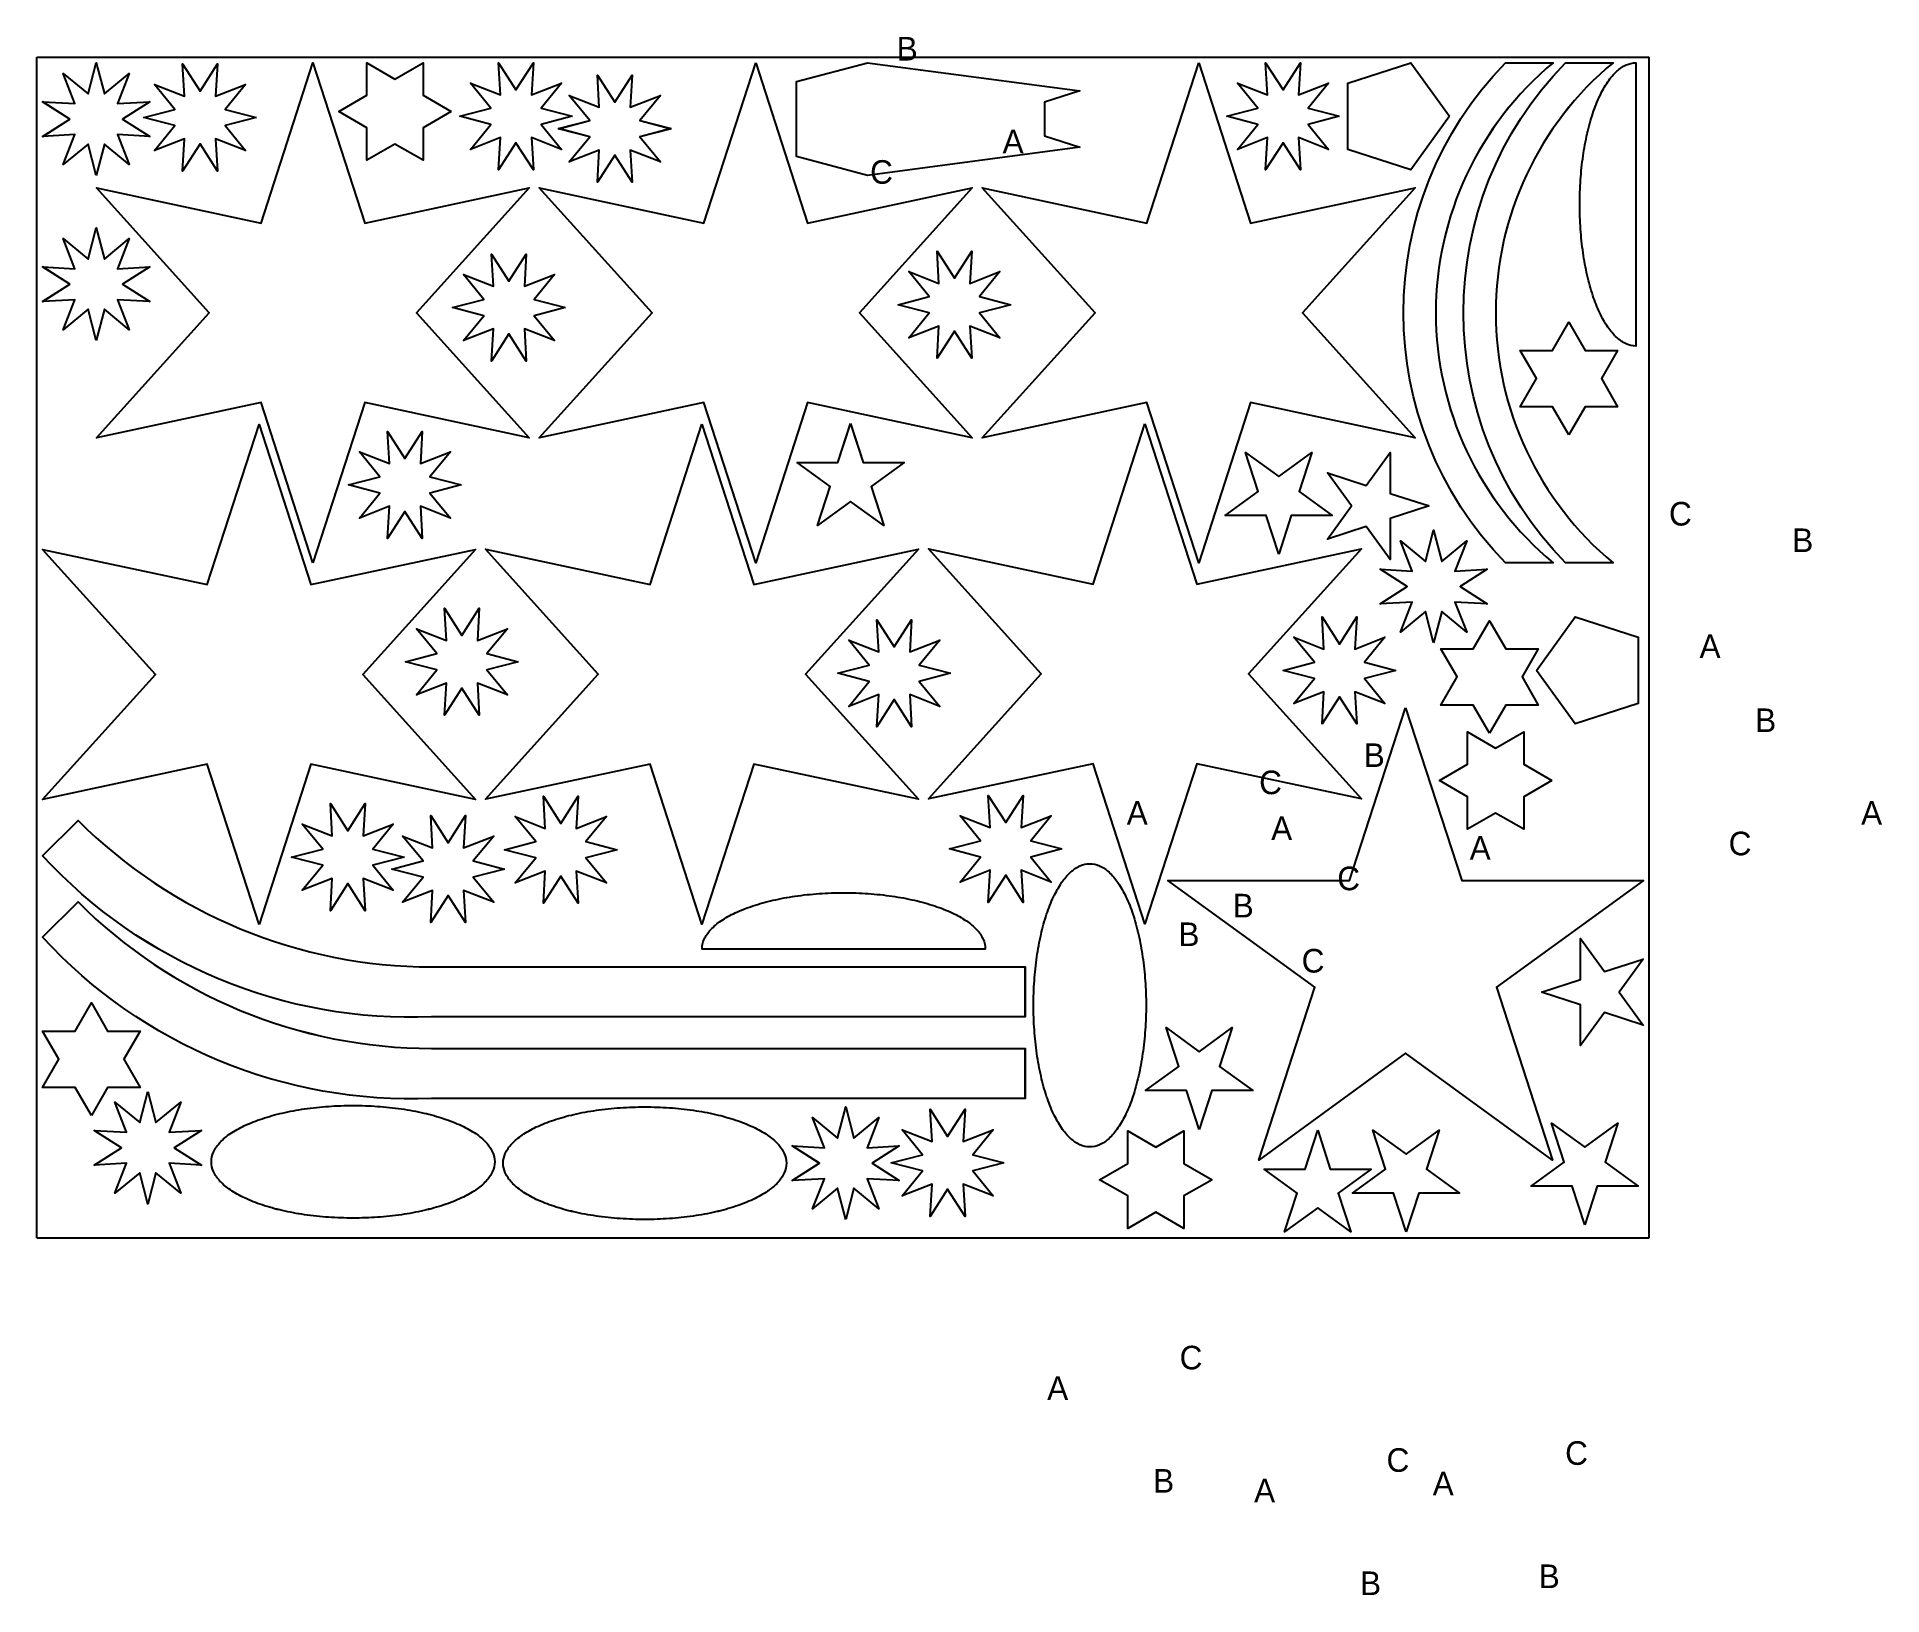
# Model space of a CAD drawing. Extents: x 0 to 3204, y -621 to 2085.
import ezdxf

# ---------------------------------------------------------------- set-up
doc = ezdxf.new("R2010")
doc.units = 0
doc.header["$LTSCALE"] = 41
doc.styles.get("Standard").update_dxf_attribs({"font": 'txt', "height": 1})

msp = doc.modelspace()

# ---------------------------------------------------------------- linework, layer by layer
at = {"layer": 'BORDER_D0_T132.1_RK1_A0_W0_EM1'}
for points in [[(102.96, 1844.52), (88.8, 1898.7), (45.51, 1863.19), (65.9, 1915.34), (10, 1912.06), (57.16, 1942.26), (10, 1972.46), (65.9, 1969.18), (45.51, 2021.33), (88.8, 1985.82), (102.96, 2040), (117.11, 1985.82), (160.41, 2021.33), (140.01, 1969.18), (195.91, 1972.46), (148.76, 1942.26), (195.91, 1912.06), (140.01, 1915.34), (160.41, 1863.19), (117.11, 1898.7), (102.96, 1844.52)], [(479.19, 1171.8), (389.18, 1450), (103.25, 1388.85), (299.17, 1605.9), (103.25, 1822.95), (389.18, 1761.8), (479.19, 2040), (569.2, 1761.8), (855.13, 1822.95), (659.21, 1605.9), (855.13, 1388.85), (569.2, 1450), (479.19, 1171.8)], [(380.99, 1945), (326.81, 1930.85), (362.33, 1887.55), (310.17, 1907.95), (313.46, 1852.04), (283.25, 1899.2), (253.05, 1852.04), (256.33, 1907.95), (204.18, 1887.55), (239.7, 1930.85), (185.51, 1945), (239.7, 1959.15), (204.18, 2002.45), (256.33, 1982.05), (253.05, 2037.96), (283.25, 1990.8), (313.46, 2037.96), (310.17, 1982.05), (362.33, 2002.45), (326.81, 1959.15), (380.99, 1945)], [(719.53, 1955.35), (670.66, 1927.14), (670.66, 1870.71), (621.79, 1898.93), (572.92, 1870.71), (572.92, 1927.14), (524.05, 1955.35), (572.92, 1983.57), (572.92, 2040), (621.79, 2011.79), (670.66, 2040), (670.66, 1983.57), (719.53, 1955.35)], [(929.72, 1947.04), (875.53, 1932.89), (911.05, 1889.59), (858.9, 1909.99), (862.18, 1854.09), (831.98, 1901.24), (801.77, 1854.09), (805.06, 1909.99), (752.9, 1889.59), (788.42, 1932.89), (734.24, 1947.04), (788.42, 1961.2), (752.9, 2004.49), (805.06, 1984.1), (801.77, 2040), (831.98, 1992.84), (862.18, 2040), (858.9, 1984.1), (911.05, 2004.49), (875.53, 1961.2), (929.72, 1947.04)], [(1248.28, 2040), (1338.29, 1761.8), (1624.22, 1822.95), (1428.3, 1605.9), (1624.22, 1388.85), (1338.29, 1450), (1248.28, 1171.8), (1158.27, 1450), (872.34, 1388.85), (1068.26, 1605.9), (872.34, 1822.95), (1158.27, 1761.8), (1248.28, 2040)], [(1319.36, 1877.1), (1319.36, 2007.42), (1442.33, 2040), (1811.24, 1991.13), (1749.76, 1971.58), (1749.76, 1912.94), (1811.24, 1893.39), (1442.33, 1844.52), (1319.36, 1877.1)], [(2017.73, 2040), (2107.74, 1761.8), (2393.67, 1822.95), (2197.75, 1605.9), (2393.67, 1388.85), (2107.74, 1450), (2017.73, 1171.8), (1927.72, 1450), (1641.79, 1388.85), (1837.71, 1605.9), (1641.79, 1822.95), (1927.72, 1761.8), (2017.73, 2040)], [(2261.7, 1947.04), (2207.52, 1932.89), (2243.03, 1889.59), (2190.88, 1909.99), (2194.16, 1854.09), (2163.96, 1901.24), (2133.76, 1854.09), (2137.04, 1909.99), (2084.89, 1889.59), (2120.4, 1932.89), (2066.22, 1947.04), (2120.4, 1961.2), (2084.89, 2004.49), (2137.04, 1984.1), (2133.76, 2040), (2163.96, 1992.84), (2194.16, 2040), (2190.88, 1984.1), (2243.03, 2004.49), (2207.52, 1961.2), (2261.7, 1947.04)], [(2453.24, 1947.04), (2385.71, 1854.09), (2276.43, 1889.59), (2276.43, 2004.49), (2385.71, 2040), (2453.24, 1947.04)], [(1101.32, 1925.6), (1047.14, 1911.45), (1082.66, 1868.15), (1030.5, 1888.55), (1033.79, 1832.65), (1003.58, 1879.8), (973.38, 1832.65), (976.66, 1888.55), (924.51, 1868.15), (960.03, 1911.45), (905.84, 1925.6), (960.03, 1939.76), (924.51, 1983.05), (976.66, 1962.66), (973.38, 2018.56), (1003.58, 1971.4), (1033.79, 2018.56), (1030.5, 1962.66), (1082.66, 1983.05), (1047.14, 1939.76), (1101.32, 1925.6)], [(102.96, 1557.82), (88.8, 1612), (45.51, 1576.49), (65.9, 1628.64), (10, 1625.36), (57.16, 1655.56), (10, 1685.76), (65.9, 1682.48), (45.51, 1734.63), (88.8, 1699.12), (102.96, 1753.3), (117.11, 1699.12), (160.41, 1734.63), (140.01, 1682.48), (195.91, 1685.76), (148.76, 1655.56), (195.91, 1625.36), (140.01, 1628.64), (160.41, 1576.49), (117.11, 1612), (102.96, 1557.82)], [(917.44, 1615), (863.26, 1600.85), (898.77, 1557.55), (846.62, 1577.95), (849.9, 1522.04), (819.7, 1569.2), (789.49, 1522.04), (792.78, 1577.95), (740.62, 1557.55), (776.14, 1600.85), (721.96, 1615), (776.14, 1629.15), (740.62, 1672.45), (792.78, 1652.05), (789.49, 1707.96), (819.7, 1660.8), (849.9, 1707.96), (846.62, 1652.05), (898.77, 1672.45), (863.26, 1629.15), (917.44, 1615)], [(1691.06, 1620), (1636.88, 1605.85), (1672.39, 1562.55), (1620.24, 1582.95), (1623.52, 1527.04), (1593.32, 1574.2), (1563.12, 1527.04), (1566.4, 1582.95), (1514.25, 1562.55), (1549.76, 1605.85), (1495.58, 1620), (1549.76, 1634.15), (1514.25, 1677.45), (1566.4, 1657.05), (1563.12, 1712.96), (1593.32, 1665.8), (1623.52, 1712.96), (1620.24, 1657.05), (1672.39, 1677.45), (1636.88, 1634.15), (1691.06, 1620)], [(2660.44, 1393.94), (2632.23, 1442.81), (2575.8, 1442.81), (2604.01, 1491.69), (2575.8, 1540.56), (2632.23, 1540.56), (2660.44, 1589.43), (2688.66, 1540.56), (2745.09, 1540.56), (2716.87, 1491.69), (2745.09, 1442.81), (2688.66, 1442.81), (2660.44, 1393.94)], [(385.94, 544), (295.93, 822.2), (10, 761.05), (205.93, 978.1), (10, 1195.15), (295.93, 1134), (385.94, 1412.2), (475.95, 1134), (761.88, 1195.15), (565.96, 978.1), (761.88, 761.05), (475.95, 822.2), (385.94, 544)], [(1154.91, 1412.35), (1244.92, 1134.15), (1530.85, 1195.3), (1334.93, 978.25), (1530.85, 761.2), (1244.92, 822.35), (1154.91, 544.15), (1064.9, 822.35), (778.97, 761.2), (974.89, 978.25), (778.97, 1195.3), (1064.9, 1134.15), (1154.91, 1412.35)], [(1413.03, 1413.41), (1434.97, 1345.87), (1505.98, 1345.87), (1448.53, 1304.13), (1470.47, 1236.59), (1413.03, 1278.33), (1355.57, 1236.59), (1377.52, 1304.13), (1320.07, 1345.87), (1391.08, 1345.87), (1413.03, 1413.41)], [(1924.18, 1413.04), (2014.19, 1134.84), (2300.12, 1195.99), (2104.2, 978.94), (2300.12, 761.89), (2014.19, 823.04), (1924.18, 544.84), (1834.17, 823.04), (1548.24, 761.89), (1744.16, 978.94), (1548.24, 1195.99), (1834.17, 1134.84), (1924.18, 1413.04)], [(736.78, 1306.95), (682.59, 1292.8), (718.11, 1249.5), (665.96, 1269.9), (669.24, 1214), (639.03, 1261.15), (608.83, 1214), (612.11, 1269.9), (559.96, 1249.5), (595.48, 1292.8), (541.29, 1306.95), (595.48, 1321.1), (559.96, 1364.4), (612.11, 1344.01), (608.83, 1399.91), (639.03, 1352.75), (669.24, 1399.91), (665.96, 1344.01), (718.11, 1364.4), (682.59, 1321.1), (736.78, 1306.95)], [(2156.44, 1186.59), (2134.5, 1254.13), (2063.49, 1254.13), (2120.94, 1295.87), (2098.99, 1363.41), (2156.44, 1321.67), (2213.89, 1363.41), (2191.95, 1295.87), (2249.4, 1254.13), (2178.39, 1254.13), (2156.44, 1186.59)], [(2417.74, 1270.45), (2350.21, 1248.51), (2350.21, 1177.49), (2308.47, 1234.94), (2240.93, 1213), (2282.67, 1270.45), (2240.93, 1327.9), (2308.47, 1305.96), (2350.21, 1363.41), (2350.21, 1292.4), (2417.74, 1270.45)], [(2425.55, 1032.9), (2411.4, 1087.08), (2368.1, 1051.56), (2388.5, 1103.72), (2332.59, 1100.43), (2379.75, 1130.64), (2332.59, 1160.84), (2388.5, 1157.56), (2368.1, 1209.71), (2411.4, 1174.19), (2425.55, 1228.38), (2439.7, 1174.19), (2483, 1209.71), (2462.6, 1157.56), (2518.5, 1160.84), (2471.35, 1130.64), (2518.5, 1100.43), (2462.6, 1103.72), (2483, 1051.56), (2439.7, 1087.08), (2425.55, 1032.9)], [(835.73, 1000), (781.55, 985.85), (817.07, 942.55), (764.91, 962.95), (768.2, 907.04), (737.99, 954.2), (707.79, 907.04), (711.07, 962.95), (658.92, 942.55), (694.43, 985.85), (640.25, 1000), (694.43, 1014.15), (658.92, 1057.45), (711.07, 1037.05), (707.79, 1092.96), (737.99, 1045.8), (768.2, 1092.96), (764.91, 1037.05), (817.07, 1057.45), (781.55, 1014.15), (835.73, 1000)], [(1586.54, 980), (1532.36, 965.85), (1567.88, 922.55), (1515.72, 942.95), (1519.01, 887.04), (1488.8, 934.2), (1458.6, 887.04), (1461.88, 942.95), (1409.73, 922.55), (1445.24, 965.85), (1391.06, 980), (1445.24, 994.15), (1409.73, 1037.45), (1461.88, 1017.05), (1458.6, 1072.96), (1488.8, 1025.8), (1519.01, 1072.96), (1515.72, 1017.05), (1567.88, 1037.45), (1532.36, 994.15), (1586.54, 980)], [(2359.67, 985), (2305.49, 970.85), (2341.01, 927.55), (2288.85, 947.95), (2292.14, 892.04), (2261.93, 939.2), (2231.73, 892.04), (2235.01, 947.95), (2182.86, 927.55), (2218.38, 970.85), (2164.19, 985), (2218.38, 999.15), (2182.86, 1042.45), (2235.01, 1022.05), (2231.73, 1077.96), (2261.93, 1030.8), (2292.14, 1077.96), (2288.85, 1022.05), (2341.01, 1042.45), (2305.49, 999.15), (2359.67, 985)], [(2522.67, 875.86), (2494.46, 924.73), (2438.03, 924.73), (2466.24, 973.6), (2438.03, 1022.47), (2494.46, 1022.47), (2522.67, 1071.34), (2550.89, 1022.47), (2607.32, 1022.47), (2579.1, 973.6), (2607.32, 924.73), (2550.89, 924.73), (2522.67, 875.86)], [(2603.87, 985), (2671.41, 1077.96), (2780.68, 1042.45), (2780.68, 927.55), (2671.41, 892.04), (2603.87, 985)], [(2376.89, 920.17), (2474.35, 620.21), (2789.75, 620.21), (2534.59, 434.83), (2632.05, 134.88), (2376.89, 320.26), (2121.73, 134.88), (2219.2, 434.83), (1964.04, 620.21), (2279.43, 620.21), (2376.89, 920.17)], [(2630.94, 793.72), (2582.07, 765.5), (2582.07, 709.07), (2533.2, 737.29), (2484.33, 709.07), (2484.33, 765.5), (2435.46, 793.72), (2484.33, 821.93), (2484.33, 878.36), (2533.2, 850.15), (2582.07, 878.36), (2582.07, 821.93), (2630.94, 793.72)], [(637.58, 660.72), (583.4, 646.57), (618.91, 603.27), (566.76, 623.67), (570.04, 567.77), (539.84, 614.92), (509.64, 567.77), (512.92, 623.67), (460.77, 603.27), (496.28, 646.57), (442.1, 660.72), (496.28, 674.88), (460.77, 718.17), (512.92, 697.78), (509.64, 753.68), (539.84, 706.52), (570.04, 753.68), (566.76, 697.78), (618.91, 718.17), (583.4, 674.88), (637.58, 660.72)], [(1007.55, 673.61), (953.37, 659.46), (988.88, 616.16), (936.73, 636.56), (940.01, 580.66), (909.81, 627.81), (879.6, 580.66), (882.89, 636.56), (830.73, 616.16), (866.25, 659.46), (812.07, 673.61), (866.25, 687.77), (830.73, 731.06), (882.89, 710.67), (879.6, 766.57), (909.81, 719.41), (940.01, 766.57), (936.73, 710.67), (988.88, 731.06), (953.37, 687.77), (1007.55, 673.61)], [(1780.12, 675), (1725.93, 660.85), (1761.45, 617.55), (1709.3, 637.95), (1712.58, 582.04), (1682.38, 629.2), (1652.17, 582.04), (1655.46, 637.95), (1603.3, 617.55), (1638.82, 660.85), (1584.64, 675), (1638.82, 689.15), (1603.3, 732.45), (1655.46, 712.05), (1652.17, 767.96), (1682.38, 720.8), (1712.58, 767.96), (1709.3, 712.05), (1761.45, 732.45), (1725.93, 689.15), (1780.12, 675)], [(811.92, 640), (757.73, 625.85), (793.25, 582.55), (741.1, 602.95), (744.38, 547.04), (714.18, 594.2), (683.97, 547.04), (687.26, 602.95), (635.1, 582.55), (670.62, 625.85), (616.44, 640), (670.62, 654.15), (635.1, 697.45), (687.26, 677.05), (683.97, 732.96), (714.18, 685.8), (744.38, 732.96), (741.1, 677.05), (793.25, 697.45), (757.73, 654.15), (811.92, 640)], [(2612.87, 426.42), (2680.41, 448.36), (2680.41, 519.37), (2722.15, 461.92), (2789.68, 483.87), (2747.94, 426.42), (2789.68, 368.97), (2722.15, 390.91), (2680.41, 333.46), (2680.41, 404.47), (2612.87, 426.42)], [(94.64, 212.17), (66.43, 261.04), (10, 261.04), (38.22, 309.91), (10, 358.78), (66.43, 358.78), (94.64, 407.65), (122.86, 358.78), (179.29, 358.78), (151.07, 309.91), (179.29, 261.04), (122.86, 261.04), (94.64, 212.17)], [(2018.33, 187.88), (1996.39, 255.41), (1925.37, 255.41), (1982.82, 297.15), (1960.88, 364.69), (2018.33, 322.95), (2075.78, 364.69), (2053.83, 297.15), (2111.28, 255.41), (2040.27, 255.41), (2018.33, 187.88)], [(192.65, 253.95), (206.8, 199.76), (250.1, 235.28), (229.7, 183.13), (285.61, 186.41), (238.45, 156.21), (285.61, 126), (229.7, 129.29), (250.1, 77.13), (206.8, 112.65), (192.65, 58.47), (178.5, 112.65), (135.2, 77.13), (155.6, 129.29), (99.69, 126), (146.85, 156.21), (99.69, 186.41), (155.6, 183.13), (135.2, 235.28), (178.5, 199.76), (192.65, 253.95)], [(1404.54, 31.66), (1390.39, 85.84), (1347.09, 50.32), (1367.49, 102.47), (1311.59, 99.19), (1358.74, 129.4), (1311.59, 159.6), (1367.49, 156.32), (1347.09, 208.47), (1390.39, 172.95), (1404.54, 227.13), (1418.7, 172.95), (1461.99, 208.47), (1441.6, 156.32), (1497.5, 159.6), (1450.34, 129.4), (1497.5, 99.19), (1441.6, 102.47), (1461.99, 50.32), (1418.7, 85.84), (1404.54, 31.66)], [(1679.25, 130), (1625.07, 115.85), (1660.59, 72.55), (1608.43, 92.95), (1611.72, 37.04), (1581.51, 84.2), (1551.31, 37.04), (1554.59, 92.95), (1502.44, 72.55), (1537.95, 115.85), (1483.77, 130), (1537.95, 144.15), (1502.44, 187.45), (1554.59, 167.05), (1551.31, 222.96), (1581.51, 175.8), (1611.72, 222.96), (1608.43, 167.05), (1660.59, 187.45), (1625.07, 144.15), (1679.25, 130)], [(2687.84, 22.12), (2665.9, 89.65), (2594.89, 89.65), (2652.33, 131.39), (2630.39, 198.93), (2687.84, 157.19), (2745.29, 198.93), (2723.35, 131.39), (2780.8, 89.65), (2709.78, 89.65), (2687.84, 22.12)], [(2040.86, 100.72), (1991.99, 72.5), (1991.99, 16.07), (1943.12, 44.29), (1894.25, 16.07), (1894.25, 72.5), (1845.38, 100.72), (1894.25, 128.93), (1894.25, 185.36), (1943.12, 157.15), (1991.99, 185.36), (1991.99, 128.93), (2040.86, 100.72)], [(2224.17, 186.81), (2246.11, 119.28), (2317.12, 119.28), (2259.67, 77.54), (2281.62, 10), (2224.17, 51.74), (2166.72, 10), (2188.66, 77.54), (2131.21, 119.28), (2202.22, 119.28), (2224.17, 186.81)], [(2377.66, 10), (2355.72, 77.54), (2284.71, 77.54), (2342.16, 119.28), (2320.21, 186.81), (2377.66, 145.07), (2435.11, 186.81), (2413.17, 119.28), (2470.62, 77.54), (2399.61, 77.54), (2377.66, 10)]]:
    msp.add_lwpolyline(points, close=True, dxfattribs=at)
for points in [[(2633.07, 1171.8), (2550.46, 1171.8, -0.408152), (2550.46, 2040), (2633.07, 2040, 0.469337), (2633.07, 1171.8)], [(2737.05, 1171.8), (2654.45, 1171.8, -0.408152), (2654.45, 2040), (2737.05, 2040, 0.469337), (2737.05, 1171.8)], [(2776.94, 2040), (2776.94, 1548.12, -0.106578), (2759.97, 1551.86, -0.081333), (2743.51, 1562.95, -0.056346), (2728.07, 1581.07, -0.039879), (2714.11, 1605.66, -0.02994), (2702.07, 1635.97, -0.023968), (2692.29, 1671.09, -0.020393), (2685.09, 1709.94, -0.01836), (2680.69, 1751.35, -0.017435), (2679.2, 1794.06, -0.017435), (2680.69, 1836.77, -0.01836), (2685.09, 1878.18, -0.020393), (2692.29, 1917.03, -0.023968), (2702.07, 1952.15, -0.02994), (2714.11, 1982.46, -0.039878), (2728.07, 2007.05, -0.056346), (2743.51, 2025.17, -0.081333), (2759.97, 2036.26, -0.106579), (2776.94, 2040)], [(685.3, 470.32), (1715.9, 470.32), (1715.9, 383.5), (685.3, 383.5, -0.220731), (10, 663.22), (71.39, 724.61, 0.198913), (685.3, 470.32)], [(1828.38, 649.41, -0.106579), (1845.35, 645.68, -0.081333), (1861.81, 634.58, -0.056347), (1877.25, 616.46, -0.039878), (1891.21, 591.87, -0.02994), (1903.26, 561.56, -0.023968), (1913.03, 526.44, -0.020393), (1920.23, 487.59, -0.01836), (1924.64, 446.18, -0.017435), (1926.12, 403.47, -0.017435), (1924.64, 360.77, -0.01836), (1920.23, 319.36, -0.020393), (1913.03, 280.5, -0.023968), (1903.26, 245.38, -0.02994), (1891.21, 215.07, -0.039878), (1877.25, 190.48, -0.056346), (1861.81, 172.36, -0.081333), (1845.35, 161.27, -0.106579), (1828.38, 157.53, -0.106579), (1811.41, 161.27, -0.081333), (1794.95, 172.36, -0.056347), (1779.51, 190.48, -0.039878), (1765.56, 215.07, -0.02994), (1753.51, 245.38, -0.023968), (1743.74, 280.5, -0.020393), (1736.54, 319.36, -0.01836), (1732.13, 360.77, -0.017435), (1730.64, 403.47, -0.017435), (1732.13, 446.18, -0.01836), (1736.54, 487.59, -0.020393), (1743.74, 526.44, -0.023968), (1753.51, 561.56, -0.029939), (1765.56, 591.87, -0.039878), (1779.51, 616.46, -0.056347), (1794.95, 634.58, -0.081333), (1811.41, 645.68, -0.106579), (1828.38, 649.41)], [(685.3, 328.67), (1715.9, 328.67), (1715.9, 241.85), (685.3, 241.85, -0.220731), (10, 521.57), (71.39, 582.96, 0.198913), (685.3, 328.67)], [(1647.01, 501.19), (1155.13, 501.19, -0.106579), (1158.87, 518.16, -0.081333), (1169.96, 534.62, -0.056347), (1188.08, 550.06, -0.039878), (1212.67, 564.02, -0.02994), (1242.99, 576.07, -0.023968), (1278.1, 585.84, -0.020393), (1316.96, 593.04, -0.01836), (1358.37, 597.45, -0.017435), (1401.07, 598.93, -0.017435), (1443.78, 597.45, -0.01836), (1485.19, 593.04, -0.020393), (1524.04, 585.84, -0.023968), (1559.16, 576.07, -0.029939), (1589.47, 564.02, -0.039878), (1614.06, 550.06, -0.056347), (1632.18, 534.62, -0.081333), (1643.28, 518.16, -0.106579), (1647.01, 501.19)], [(794.96, 131.78, -0.106579), (791.23, 114.8, -0.081333), (780.13, 98.35, -0.056346), (762.01, 82.91, -0.039878), (737.42, 68.95, -0.02994), (707.11, 56.9, -0.023968), (671.99, 47.13, -0.020393), (633.14, 39.93, -0.01836), (591.73, 35.52, -0.017435), (549.02, 34.04, -0.017435), (506.32, 35.52, -0.01836), (464.91, 39.93, -0.020393), (426.05, 47.13, -0.023968), (390.94, 56.9, -0.02994), (360.62, 68.95, -0.039878), (336.03, 82.91, -0.056346), (317.92, 98.35, -0.081333), (306.82, 114.8, -0.106579), (303.08, 131.78, -0.106579), (306.82, 148.75, -0.081333), (317.92, 165.21, -0.056346), (336.03, 180.65, -0.039878), (360.62, 194.6, -0.02994), (390.94, 206.65, -0.023968), (426.05, 216.42, -0.020393), (464.91, 223.62, -0.01836), (506.32, 228.03, -0.017435), (549.02, 229.52, -0.017435), (591.73, 228.03, -0.01836), (633.14, 223.62, -0.020393), (671.99, 216.42, -0.023968), (707.11, 206.65, -0.02994), (737.42, 194.6, -0.039878), (762.01, 180.65, -0.056347), (780.13, 165.21, -0.081333), (791.23, 148.75, -0.106579), (794.96, 131.78)], [(1301.58, 129.4, -0.106579), (1297.84, 112.42, -0.081333), (1286.74, 95.97, -0.056347), (1268.63, 80.53, -0.039878), (1244.04, 66.57, -0.02994), (1213.72, 54.52, -0.023968), (1178.61, 44.75, -0.020393), (1139.75, 37.55, -0.01836), (1098.34, 33.14, -0.017435), (1055.64, 31.66, -0.017435), (1012.93, 33.14, -0.01836), (971.52, 37.55, -0.020393), (932.67, 44.75, -0.023968), (897.55, 54.52, -0.029939), (867.24, 66.57, -0.039878), (842.65, 80.53, -0.056346), (824.53, 95.97, -0.081333), (813.43, 112.42, -0.106579), (809.7, 129.4, -0.106579), (813.43, 146.37, -0.081333), (824.53, 162.82, -0.056346), (842.65, 178.26, -0.039878), (867.24, 192.22, -0.02994), (897.55, 204.27, -0.023968), (932.67, 214.04, -0.020393), (971.52, 221.24, -0.01836), (1012.93, 225.65, -0.017435), (1055.64, 227.13, -0.017435), (1098.34, 225.65, -0.01836), (1139.75, 221.24, -0.020393), (1178.61, 214.04, -0.023968), (1213.72, 204.27, -0.02994), (1244.04, 192.22, -0.039878), (1268.63, 178.26, -0.056347), (1286.74, 162.82, -0.081333), (1297.84, 146.37, -0.106579), (1301.58, 129.4)]]:
    msp.add_lwpolyline(points, format="xyb", close=True, dxfattribs=at)
at = {"layer": 'BORDER_D0_T132_RK1_A0_W0_EM1_RI1_ID0001'}
for points in [[(102.97, 1844.52), (88.81, 1898.69), (45.52, 1863.19), (65.91, 1915.33), (10.01, 1912.05), (57.17, 1942.26), (10.01, 1972.45), (65.91, 1969.18), (45.52, 2021.32), (88.81, 1985.81), (102.97, 2040), (117.12, 1985.81), (160.42, 2021.32), (140.02, 1969.18), (195.92, 1972.45), (148.77, 1942.26), (195.92, 1912.05), (140.02, 1915.33), (160.42, 1863.19), (117.12, 1898.69), (102.97, 1844.52)], [(380.99, 1945.01), (326.81, 1930.85), (362.32, 1887.56), (310.17, 1907.95), (313.45, 1852.05), (283.25, 1899.21), (253.05, 1852.05), (256.33, 1907.95), (204.18, 1887.56), (239.69, 1930.85), (185.51, 1945.01), (239.69, 1959.16), (204.18, 2002.46), (256.33, 1982.06), (253.05, 2037.96), (283.25, 1990.81), (313.45, 2037.96), (310.17, 1982.06), (362.32, 2002.46), (326.81, 1959.16), (380.99, 1945.01)], [(929.72, 1947.05), (875.54, 1932.89), (911.05, 1889.6), (858.9, 1909.99), (862.18, 1854.09), (831.98, 1901.25), (801.78, 1854.09), (805.06, 1909.99), (752.91, 1889.6), (788.42, 1932.89), (734.24, 1947.05), (788.42, 1961.2), (752.91, 2004.5), (805.06, 1984.1), (801.78, 2040), (831.98, 1992.85), (862.18, 2040), (858.9, 1984.1), (911.05, 2004.5), (875.54, 1961.2), (929.72, 1947.05)], [(2261.7, 1947.05), (2207.52, 1932.89), (2243.03, 1889.6), (2190.88, 1909.99), (2194.16, 1854.09), (2163.96, 1901.25), (2133.76, 1854.09), (2137.04, 1909.99), (2084.89, 1889.6), (2120.4, 1932.89), (2066.22, 1947.05), (2120.4, 1961.2), (2084.89, 2004.5), (2137.04, 1984.1), (2133.76, 2040), (2163.96, 1992.85), (2194.16, 2040), (2190.88, 1984.1), (2243.03, 2004.5), (2207.52, 1961.2), (2261.7, 1947.05)], [(1101.32, 1925.61), (1047.14, 1911.45), (1082.65, 1868.16), (1030.5, 1888.55), (1033.78, 1832.65), (1003.58, 1879.81), (973.38, 1832.65), (976.66, 1888.55), (924.51, 1868.16), (960.02, 1911.45), (905.84, 1925.61), (960.02, 1939.76), (924.51, 1983.06), (976.66, 1962.66), (973.38, 2018.56), (1003.58, 1971.41), (1033.78, 2018.56), (1030.5, 1962.66), (1082.65, 1983.06), (1047.14, 1939.76), (1101.32, 1925.61)], [(102.97, 1557.82), (88.81, 1611.99), (45.52, 1576.49), (65.91, 1628.63), (10.01, 1625.35), (57.17, 1655.56), (10.01, 1685.75), (65.91, 1682.48), (45.52, 1734.62), (88.81, 1699.11), (102.97, 1753.3), (117.12, 1699.11), (160.42, 1734.62), (140.02, 1682.48), (195.92, 1685.75), (148.77, 1655.56), (195.92, 1625.35), (140.02, 1628.63), (160.42, 1576.49), (117.12, 1611.99), (102.97, 1557.82)], [(917.44, 1615), (863.26, 1600.84), (898.77, 1557.55), (846.62, 1577.94), (849.9, 1522.04), (819.7, 1569.2), (789.5, 1522.04), (792.78, 1577.94), (740.63, 1557.55), (776.14, 1600.84), (721.96, 1615), (776.14, 1629.15), (740.63, 1672.45), (792.78, 1652.05), (789.5, 1707.95), (819.7, 1660.8), (849.9, 1707.95), (846.62, 1652.05), (898.77, 1672.45), (863.26, 1629.15), (917.44, 1615)], [(1691.06, 1620), (1636.88, 1605.84), (1672.39, 1562.55), (1620.24, 1582.94), (1623.52, 1527.04), (1593.32, 1574.2), (1563.12, 1527.04), (1566.4, 1582.94), (1514.25, 1562.55), (1549.76, 1605.84), (1495.58, 1620), (1549.76, 1634.15), (1514.25, 1677.45), (1566.4, 1657.05), (1563.12, 1712.95), (1593.32, 1665.8), (1623.52, 1712.95), (1620.24, 1657.05), (1672.39, 1677.45), (1636.88, 1634.15), (1691.06, 1620)], [(736.77, 1306.96), (682.59, 1292.8), (718.1, 1249.51), (665.95, 1269.9), (669.23, 1214), (639.03, 1261.16), (608.83, 1214), (612.11, 1269.9), (559.96, 1249.51), (595.47, 1292.8), (541.29, 1306.96), (595.47, 1321.11), (559.96, 1364.41), (612.11, 1344.01), (608.83, 1399.91), (639.03, 1352.76), (669.23, 1399.91), (665.95, 1344.01), (718.1, 1364.41), (682.59, 1321.11), (736.77, 1306.96)], [(2425.56, 1032.9), (2411.4, 1087.07), (2368.11, 1051.57), (2388.5, 1103.71), (2332.6, 1100.43), (2379.76, 1130.64), (2332.6, 1160.83), (2388.5, 1157.56), (2368.11, 1209.7), (2411.4, 1174.19), (2425.56, 1228.38), (2439.71, 1174.19), (2483.01, 1209.7), (2462.61, 1157.56), (2518.51, 1160.83), (2471.36, 1130.64), (2518.51, 1100.43), (2462.61, 1103.71), (2483.01, 1051.57), (2439.71, 1087.07), (2425.56, 1032.9)], [(835.73, 1000.01), (781.55, 985.85), (817.06, 942.56), (764.91, 962.95), (768.19, 907.05), (737.99, 954.21), (707.79, 907.05), (711.07, 962.95), (658.92, 942.56), (694.43, 985.85), (640.25, 1000.01), (694.43, 1014.16), (658.92, 1057.46), (711.07, 1037.06), (707.79, 1092.96), (737.99, 1045.81), (768.19, 1092.96), (764.91, 1037.06), (817.06, 1057.46), (781.55, 1014.16), (835.73, 1000.01)], [(1586.54, 980.01), (1532.36, 965.85), (1567.87, 922.56), (1515.72, 942.95), (1519, 887.05), (1488.8, 934.21), (1458.6, 887.05), (1461.88, 942.95), (1409.73, 922.56), (1445.24, 965.85), (1391.06, 980.01), (1445.24, 994.16), (1409.73, 1037.46), (1461.88, 1017.06), (1458.6, 1072.96), (1488.8, 1025.81), (1519, 1072.96), (1515.72, 1017.06), (1567.87, 1037.46), (1532.36, 994.16), (1586.54, 980.01)], [(2359.67, 985.01), (2305.49, 970.85), (2341, 927.56), (2288.85, 947.95), (2292.13, 892.05), (2261.93, 939.21), (2231.73, 892.05), (2235.01, 947.95), (2182.86, 927.56), (2218.37, 970.85), (2164.19, 985.01), (2218.37, 999.16), (2182.86, 1042.46), (2235.01, 1022.06), (2231.73, 1077.96), (2261.93, 1030.81), (2292.13, 1077.96), (2288.85, 1022.06), (2341, 1042.46), (2305.49, 999.16), (2359.67, 985.01)], [(637.58, 660.73), (583.4, 646.57), (618.91, 603.28), (566.76, 623.67), (570.04, 567.77), (539.84, 614.93), (509.64, 567.77), (512.92, 623.67), (460.77, 603.28), (496.28, 646.57), (442.1, 660.73), (496.28, 674.88), (460.77, 718.18), (512.92, 697.78), (509.64, 753.68), (539.84, 706.53), (570.04, 753.68), (566.76, 697.78), (618.91, 718.18), (583.4, 674.88), (637.58, 660.73)], [(1007.55, 673.62), (953.37, 659.46), (988.88, 616.17), (936.73, 636.56), (940.01, 580.66), (909.81, 627.82), (879.61, 580.66), (882.89, 636.56), (830.74, 616.17), (866.25, 659.46), (812.07, 673.62), (866.25, 687.77), (830.74, 731.07), (882.89, 710.67), (879.61, 766.57), (909.81, 719.42), (940.01, 766.57), (936.73, 710.67), (988.88, 731.07), (953.37, 687.77), (1007.55, 673.62)], [(1780.12, 675.01), (1725.94, 660.85), (1761.45, 617.56), (1709.3, 637.95), (1712.58, 582.05), (1682.38, 629.21), (1652.18, 582.05), (1655.46, 637.95), (1603.31, 617.56), (1638.82, 660.85), (1584.64, 675.01), (1638.82, 689.16), (1603.31, 732.46), (1655.46, 712.06), (1652.18, 767.96), (1682.38, 720.81), (1712.58, 767.96), (1709.3, 712.06), (1761.45, 732.46), (1725.94, 689.16), (1780.12, 675.01)], [(811.92, 640.01), (757.74, 625.85), (793.25, 582.56), (741.1, 602.95), (744.38, 547.05), (714.18, 594.21), (683.98, 547.05), (687.26, 602.95), (635.11, 582.56), (670.62, 625.85), (616.44, 640.01), (670.62, 654.16), (635.11, 697.46), (687.26, 677.06), (683.98, 732.96), (714.18, 685.81), (744.38, 732.96), (741.1, 677.06), (793.25, 697.46), (757.74, 654.16), (811.92, 640.01)], [(192.64, 253.95), (206.8, 199.77), (250.09, 235.27), (229.7, 183.13), (285.6, 186.41), (238.44, 156.21), (285.6, 126.01), (229.7, 129.29), (250.09, 77.14), (206.8, 112.65), (192.64, 58.47), (178.49, 112.65), (135.19, 77.14), (155.59, 129.29), (99.69, 126.01), (146.84, 156.21), (99.69, 186.41), (155.59, 183.13), (135.19, 235.27), (178.49, 199.77), (192.64, 253.95)], [(1404.55, 31.66), (1390.39, 85.83), (1347.1, 50.33), (1367.49, 102.47), (1311.59, 99.19), (1358.75, 129.4), (1311.59, 159.59), (1367.49, 156.32), (1347.1, 208.46), (1390.39, 172.95), (1404.55, 227.14), (1418.7, 172.95), (1462, 208.46), (1441.6, 156.32), (1497.5, 159.59), (1450.35, 129.4), (1497.5, 99.19), (1441.6, 102.47), (1462, 50.33), (1418.7, 85.83), (1404.55, 31.66)], [(1679.25, 130.01), (1625.07, 115.85), (1660.58, 72.56), (1608.43, 92.95), (1611.71, 37.05), (1581.51, 84.21), (1551.31, 37.05), (1554.59, 92.95), (1502.44, 72.56), (1537.95, 115.85), (1483.77, 130.01), (1537.95, 144.16), (1502.44, 187.46), (1554.59, 167.06), (1551.31, 222.96), (1581.51, 175.81), (1611.71, 222.96), (1608.43, 167.06), (1660.58, 187.46), (1625.07, 144.16), (1679.25, 130.01)]]:
    msp.add_lwpolyline(points, close=True, dxfattribs=at)
at = {"layer": 'BORDER_D0_T132_RK1_A0_W0_EM1_RI1_ID0007'}
for points in [[(1413.02, 1413.4), (1434.97, 1345.87), (1505.98, 1345.87), (1448.53, 1304.13), (1470.47, 1236.59), (1413.02, 1278.33), (1355.57, 1236.59), (1377.52, 1304.13), (1320.07, 1345.87), (1391.08, 1345.87), (1413.02, 1413.4)], [(2156.45, 1186.59), (2134.5, 1254.12), (2063.49, 1254.12), (2120.94, 1295.86), (2099, 1363.4), (2156.45, 1321.66), (2213.9, 1363.4), (2191.95, 1295.86), (2249.4, 1254.12), (2178.39, 1254.12), (2156.45, 1186.59)], [(2417.74, 1270.46), (2350.21, 1248.51), (2350.21, 1177.5), (2308.47, 1234.95), (2240.93, 1213.01), (2282.67, 1270.46), (2240.93, 1327.91), (2308.47, 1305.96), (2350.21, 1363.41), (2350.21, 1292.4), (2417.74, 1270.46)], [(2612.87, 426.41), (2680.4, 448.36), (2680.4, 519.37), (2722.14, 461.92), (2789.68, 483.86), (2747.94, 426.41), (2789.68, 368.96), (2722.14, 390.91), (2680.4, 333.46), (2680.4, 404.47), (2612.87, 426.41)], [(2018.33, 187.88), (1996.38, 255.41), (1925.37, 255.41), (1982.82, 297.15), (1960.88, 364.69), (2018.33, 322.95), (2075.78, 364.69), (2053.83, 297.15), (2111.28, 255.41), (2040.27, 255.41), (2018.33, 187.88)], [(2687.85, 22.12), (2665.9, 89.65), (2594.89, 89.65), (2652.34, 131.39), (2630.4, 198.93), (2687.85, 157.19), (2745.3, 198.93), (2723.35, 131.39), (2780.8, 89.65), (2709.79, 89.65), (2687.85, 22.12)], [(2224.16, 186.81), (2246.11, 119.28), (2317.12, 119.28), (2259.67, 77.54), (2281.61, 10), (2224.16, 51.74), (2166.71, 10), (2188.66, 77.54), (2131.21, 119.28), (2202.22, 119.28), (2224.16, 186.81)], [(2377.67, 10), (2355.72, 77.53), (2284.71, 77.53), (2342.16, 119.27), (2320.22, 186.81), (2377.67, 145.07), (2435.12, 186.81), (2413.17, 119.27), (2470.62, 77.53), (2399.61, 77.53), (2377.67, 10)]]:
    msp.add_lwpolyline(points, close=True, dxfattribs=at)
at = {"layer": 'BORDER_D0_T132_RK1_A0_W0_EM1_RI1_ID0008'}
msp.add_lwpolyline([(2376.9, 920.17), (2474.36, 620.22), (2789.75, 620.22), (2534.59, 434.84), (2632.05, 134.88), (2376.9, 320.26), (2121.74, 134.88), (2219.2, 434.84), (1964.04, 620.22), (2279.43, 620.22), (2376.9, 920.17)], close=True, dxfattribs=at)
at = {"layer": 'BORDER_D0_T132_RK1_A0_W0_EM1_RI1_ID0010'}
for points in [[(479.19, 1171.8), (389.18, 1450), (103.25, 1388.85), (299.18, 1605.9), (103.25, 1822.95), (389.18, 1761.8), (479.19, 2040), (569.2, 1761.8), (855.13, 1822.95), (659.21, 1605.9), (855.13, 1388.85), (569.2, 1450), (479.19, 1171.8)], [(1248.28, 2040), (1338.29, 1761.8), (1624.22, 1822.95), (1428.29, 1605.9), (1624.22, 1388.85), (1338.29, 1450), (1248.28, 1171.8), (1158.27, 1450), (872.34, 1388.85), (1068.26, 1605.9), (872.34, 1822.95), (1158.27, 1761.8), (1248.28, 2040)], [(2017.73, 2040), (2107.74, 1761.8), (2393.67, 1822.95), (2197.74, 1605.9), (2393.67, 1388.85), (2107.74, 1450), (2017.73, 1171.8), (1927.72, 1450), (1641.79, 1388.85), (1837.71, 1605.9), (1641.79, 1822.95), (1927.72, 1761.8), (2017.73, 2040)], [(385.94, 544), (295.93, 822.2), (10, 761.05), (205.93, 978.1), (10, 1195.15), (295.93, 1134), (385.94, 1412.2), (475.95, 1134), (761.88, 1195.15), (565.96, 978.1), (761.88, 761.05), (475.95, 822.2), (385.94, 544)], [(1154.91, 1412.35), (1244.92, 1134.15), (1530.85, 1195.3), (1334.92, 978.25), (1530.85, 761.2), (1244.92, 822.35), (1154.91, 544.15), (1064.9, 822.35), (778.97, 761.2), (974.89, 978.25), (778.97, 1195.3), (1064.9, 1134.15), (1154.91, 1412.35)], [(1924.18, 1413.04), (2014.19, 1134.84), (2300.12, 1195.99), (2104.19, 978.94), (2300.12, 761.89), (2014.19, 823.04), (1924.18, 544.84), (1834.17, 823.04), (1548.24, 761.89), (1744.16, 978.94), (1548.24, 1195.99), (1834.17, 1134.84), (1924.18, 1413.04)]]:
    msp.add_lwpolyline(points, close=True, dxfattribs=at)
at = {"layer": 'BORDER_D0_T132_RK1_A0_W0_EM1_RI1_ID0011'}
for points in [[(719.53, 1955.35), (670.66, 1927.14), (670.66, 1870.71), (621.79, 1898.93), (572.92, 1870.71), (572.92, 1927.14), (524.05, 1955.35), (572.92, 1983.57), (572.92, 2040), (621.79, 2011.79), (670.66, 2040), (670.66, 1983.57), (719.53, 1955.35)], [(2660.44, 1393.94), (2632.23, 1442.81), (2575.8, 1442.81), (2604.02, 1491.68), (2575.8, 1540.55), (2632.23, 1540.55), (2660.44, 1589.42), (2688.66, 1540.55), (2745.08, 1540.55), (2716.88, 1491.68), (2745.08, 1442.81), (2688.66, 1442.81), (2660.44, 1393.94)], [(2522.67, 875.86), (2494.46, 924.73), (2438.03, 924.73), (2466.25, 973.6), (2438.03, 1022.47), (2494.46, 1022.47), (2522.67, 1071.34), (2550.89, 1022.47), (2607.31, 1022.47), (2579.11, 973.6), (2607.31, 924.73), (2550.89, 924.73), (2522.67, 875.86)], [(2630.94, 793.71), (2582.07, 765.5), (2582.07, 709.07), (2533.2, 737.29), (2484.33, 709.07), (2484.33, 765.5), (2435.46, 793.71), (2484.33, 821.93), (2484.33, 878.36), (2533.2, 850.15), (2582.07, 878.36), (2582.07, 821.93), (2630.94, 793.71)], [(94.64, 212.17), (66.43, 261.04), (10, 261.04), (38.22, 309.91), (10, 358.78), (66.43, 358.78), (94.64, 407.65), (122.86, 358.78), (179.28, 358.78), (151.08, 309.91), (179.28, 261.04), (122.86, 261.04), (94.64, 212.17)], [(2040.86, 100.71), (1991.99, 72.5), (1991.99, 16.07), (1943.12, 44.29), (1894.25, 16.07), (1894.25, 72.5), (1845.38, 100.71), (1894.25, 128.93), (1894.25, 185.36), (1943.12, 157.15), (1991.99, 185.36), (1991.99, 128.93), (2040.86, 100.71)]]:
    msp.add_lwpolyline(points, close=True, dxfattribs=at)
at = {"layer": 'BORDER_D0_T132_RK1_A0_W0_EM1_RI1_ID0014'}
for points in [[(2591.76, 1171.81), (2550.45, 1171.81, -0.408152), (2550.45, 2040.01), (2633.06, 2040.01, 0.469337), (2633.06, 1171.81), (2591.76, 1171.81)], [(2695.75, 1171.81), (2654.44, 1171.81, -0.408152), (2654.44, 2040.01), (2737.05, 2040.01, 0.469337), (2737.05, 1171.81), (2695.75, 1171.81)]]:
    msp.add_lwpolyline(points, format="xyb", close=True, dxfattribs=at)
at = {"layer": 'BORDER_D0_T132_RK1_A0_W0_EM1_RI1_ID0015'}
msp.add_lwpolyline([(1319.36, 1942.26), (1319.36, 2007.42), (1442.33, 2040), (1811.24, 1991.13), (1749.75, 1971.58), (1749.75, 1912.94), (1811.24, 1893.39), (1442.33, 1844.52), (1319.36, 1877.1), (1319.36, 1942.26)], close=True, dxfattribs=at)
at = {"layer": 'BORDER_D0_T132_RK1_A0_W0_EM1_RI1_ID0018'}
for points in [[(1828.38, 649.41, -0.106572), (1845.35, 645.67, -0.08133), (1861.81, 634.58, -0.056348), (1877.25, 616.46, -0.039882), (1891.21, 591.87, -0.029934), (1903.25, 561.56, -0.02397), (1913.02, 526.44, -0.020392), (1920.23, 487.59, -0.01836), (1924.63, 446.18, -0.017437), (1926.12, 403.47, -0.017437), (1924.63, 360.76, -0.01836), (1920.23, 319.35, -0.020392), (1913.02, 280.5, -0.02397), (1903.25, 245.38, -0.029934), (1891.21, 215.07, -0.039882), (1877.25, 190.48, -0.056348), (1861.81, 172.36, -0.08133), (1845.35, 161.27, -0.106572), (1828.38, 157.53, -0.106572), (1811.41, 161.27, -0.08133), (1794.95, 172.36, -0.056348), (1779.51, 190.48, -0.039882), (1765.55, 215.07, -0.029934), (1753.51, 245.38, -0.02397), (1743.74, 280.5, -0.020392), (1736.53, 319.35, -0.01836), (1732.13, 360.76, -0.017436), (1730.64, 403.47, -0.017437), (1732.13, 446.18, -0.01836), (1736.53, 487.59, -0.020392), (1743.74, 526.44, -0.02397), (1753.51, 561.56, -0.029934), (1765.55, 591.87, -0.039882), (1779.51, 616.46, -0.056348), (1794.95, 634.58, -0.08133), (1811.41, 645.67, -0.106572), (1828.38, 649.41)], [(794.96, 131.78, -0.106572), (791.22, 114.81, -0.081329), (780.13, 98.35, -0.056348), (762.01, 82.91, -0.039882), (737.42, 68.95, -0.029934), (707.11, 56.91, -0.02397), (671.99, 47.14, -0.020392), (633.14, 39.93, -0.01836), (591.73, 35.53, -0.017436), (549.02, 34.04, -0.017436), (506.31, 35.53, -0.01836), (464.9, 39.93, -0.020392), (426.05, 47.14, -0.02397), (390.93, 56.91, -0.029934), (360.62, 68.95, -0.039882), (336.03, 82.91, -0.056348), (317.91, 98.35, -0.081329), (306.82, 114.81, -0.106572), (303.08, 131.78, -0.106572), (306.82, 148.75, -0.081329), (317.91, 165.21, -0.056348), (336.03, 180.65, -0.039882), (360.62, 194.61, -0.029934), (390.93, 206.65, -0.02397), (426.05, 216.42, -0.020392), (464.9, 223.63, -0.01836), (506.31, 228.03, -0.017437), (549.02, 229.52, -0.017437), (591.73, 228.03, -0.01836), (633.14, 223.63, -0.020392), (671.99, 216.42, -0.02397), (707.11, 206.65, -0.029934), (737.42, 194.61, -0.039882), (762.01, 180.65, -0.056349), (780.13, 165.21, -0.081329), (791.22, 148.75, -0.106572), (794.96, 131.78)], [(1301.58, 129.4, -0.106572), (1297.84, 112.43, -0.081329), (1286.75, 95.97, -0.056348), (1268.63, 80.53, -0.039882), (1244.04, 66.57, -0.029934), (1213.73, 54.53, -0.02397), (1178.61, 44.76, -0.020392), (1139.76, 37.55, -0.01836), (1098.35, 33.15, -0.017436), (1055.64, 31.66, -0.017436), (1012.93, 33.15, -0.01836), (971.52, 37.55, -0.020392), (932.67, 44.76, -0.02397), (897.55, 54.53, -0.029934), (867.24, 66.57, -0.039882), (842.65, 80.53, -0.056348), (824.53, 95.97, -0.081329), (813.44, 112.43, -0.106572), (809.7, 129.4, -0.106572), (813.44, 146.37, -0.081329), (824.53, 162.83, -0.056348), (842.65, 178.27, -0.039882), (867.24, 192.23, -0.029934), (897.55, 204.27, -0.02397), (932.67, 214.04, -0.020392), (971.52, 221.25, -0.01836), (1012.93, 225.65, -0.017437), (1055.64, 227.14, -0.017437), (1098.35, 225.65, -0.01836), (1139.76, 221.25, -0.020392), (1178.61, 214.04, -0.02397), (1213.73, 204.27, -0.029934), (1244.04, 192.23, -0.039882), (1268.63, 178.27, -0.056349), (1286.75, 162.83, -0.081329), (1297.84, 146.37, -0.106572), (1301.58, 129.4)]]:
    msp.add_lwpolyline(points, format="xyb", close=True, dxfattribs=at)
at = {"layer": 'BORDER_D0_T132_RK1_A0_W0_EM1_RI1_ID0020'}
for points in [[(2776.94, 1794.06), (2776.94, 1548.12, -0.106572), (2759.97, 1551.86, -0.081329), (2743.51, 1562.95, -0.056348), (2728.07, 1581.07, -0.039883), (2714.11, 1605.66, -0.029934), (2702.07, 1635.97, -0.02397), (2692.3, 1671.09, -0.020392), (2685.09, 1709.94, -0.01836), (2680.69, 1751.35, -0.017437), (2679.2, 1794.06, -0.017436), (2680.69, 1836.77, -0.01836), (2685.09, 1878.18, -0.020392), (2692.3, 1917.03, -0.02397), (2702.07, 1952.15, -0.029934), (2714.11, 1982.46, -0.039883), (2728.07, 2007.05, -0.056348), (2743.51, 2025.17, -0.081329), (2759.97, 2036.26, -0.106572), (2776.94, 2040), (2776.94, 1794.06)], [(1401.07, 501.19), (1155.13, 501.19, -0.106572), (1158.87, 518.16, -0.081329), (1169.96, 534.62, -0.056348), (1188.08, 550.06, -0.039882), (1212.67, 564.02, -0.029934), (1242.98, 576.06, -0.02397), (1278.1, 585.83, -0.020392), (1316.95, 593.04, -0.01836), (1358.36, 597.44, -0.017437), (1401.07, 598.93, -0.017437), (1443.78, 597.44, -0.01836), (1485.19, 593.04, -0.020392), (1524.04, 585.83, -0.02397), (1559.16, 576.06, -0.029934), (1589.47, 564.02, -0.039882), (1614.06, 550.06, -0.056349), (1632.18, 534.62, -0.081329), (1643.27, 518.16, -0.106572), (1647.01, 501.19), (1401.07, 501.19)]]:
    msp.add_lwpolyline(points, format="xyb", close=True, dxfattribs=at)
at = {"layer": 'BORDER_D0_T132_RK1_A0_W0_EM1_RI1_ID0025'}
for points in [[(2453.24, 1947.05), (2385.71, 1854.09), (2276.43, 1889.6), (2276.43, 2004.5), (2385.71, 2040), (2453.24, 1947.05)], [(2603.87, 985), (2671.4, 1077.96), (2780.68, 1042.45), (2780.68, 927.55), (2671.4, 892.05), (2603.87, 985)]]:
    msp.add_lwpolyline(points, close=True, dxfattribs=at)
at = {"layer": 'BORDER_D0_T132_RK1_A0_W0_EM1_RI1_ID0029'}
for points in [[(685.31, 470.31), (1715.91, 470.31), (1715.91, 383.49), (685.31, 383.49, -0.220734), (10, 663.21), (71.39, 724.6, 0.198915), (685.31, 470.31)], [(685.31, 328.66), (1715.91, 328.66), (1715.91, 241.84), (685.31, 241.84, -0.220734), (10, 521.56), (71.39, 582.95, 0.198915), (685.31, 328.66)]]:
    msp.add_lwpolyline(points, format="xyb", close=True, dxfattribs=at)
at = {"layer": 'FRAME_Z18', "linetype": 'CONTINUOUS'}
for p, q in [((0, 2050), (2800, 2050)), ((0, 0), (0, 2050)), ((2800, 0), (2800, 2050)), ((0, 0), (2800, 0))]:
    msp.add_line(p, q, dxfattribs=at)

# ---------------------------------------------------------------- texts
at = {"layer": 'TEXT'}
for s, p in [('B', (1492.96, 2043.92, 18)), ('A', (1676.96, 1882.92, 18)), ('C', (1446.96, 1829.92, 18)), ('C', (2834.26, 1236.52, 18)), ('B', (3048.26, 1190.52, 18)), ('A', (2887.26, 1006.52, 18)), ('B', (2983.85, 877.97, 18)), ('B', (2304.1, 817.33, 18)), ('C', (2122.51, 770.07, 18)), ('A', (1892.51, 717.07, 18)), ('A', (3167.85, 716.97, 18)), ('A', (2143.35, 690.35, 18)), ('C', (2937.85, 663.97, 18)), ('A', (2488.1, 656.33, 18)), ('C', (2258.1, 603.33, 18)), ('B', (2076.51, 556.07, 18)), ('B', (1982.35, 506.35, 18)), ('C', (2196.35, 460.35, 18)), ('C', (1984.39, -228.64, 18)), ('A', (1754.39, -281.64, 18)), ('C', (2343.73, -406.52, 18)), ('C', (2653.91, -394.4, 18)), ('B', (1938.39, -442.64, 18)), ('A', (2423.91, -447.4, 18)), ('A', (2113.73, -459.52, 18)), ('B', (2607.91, -608.4, 18)), ('B', (2297.73, -620.52, 18))]:
    msp.add_text(s, height=41, dxfattribs=at).set_placement(p)

doc.saveas('drawing.dxf')
